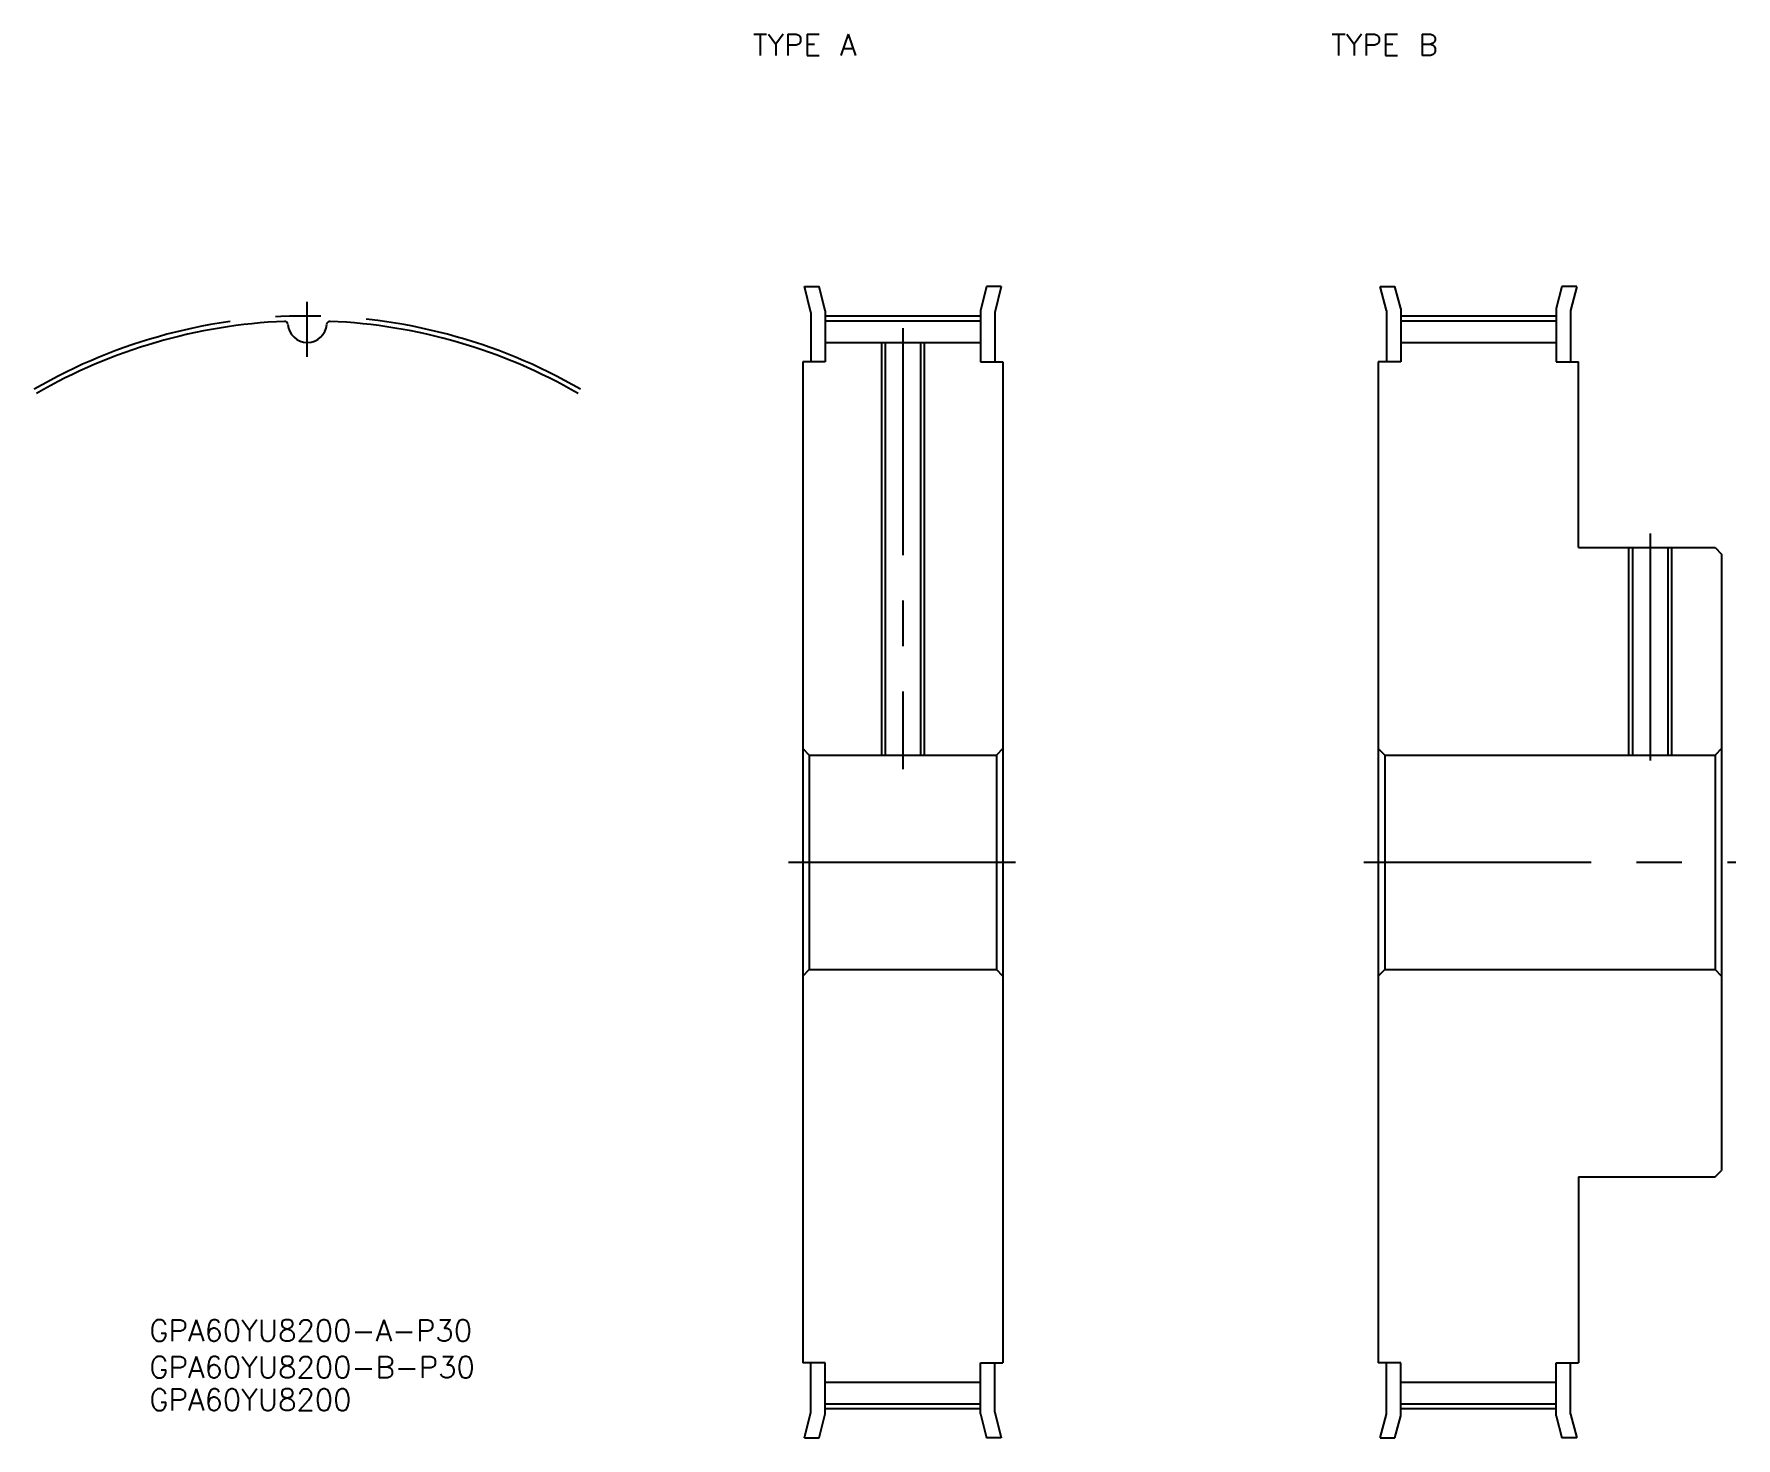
# Model space of a CAD drawing. Extents: x -38 to 200, y -80 to 116.
import ezdxf

# ---------------------------------------------------------------- set-up
doc = ezdxf.new("R2010")
doc.units = 0
doc.linetypes.add('CENTER', pattern=[50.8, 31.75, -6.35, 6.35, -6.35])
doc.layers.get('0').update_dxf_attribs({"linetype": 'CONTINUOUS'})
doc.layers.add('CENTER', color=1, linetype='CENTER')
doc.styles.get("Standard").update_dxf_attribs({"font": 'txt.shx', "height": 3, "bigfont": 'bigfont.shx'})

msp = doc.modelspace()

# ---------------------------------------------------------------- linework, layer by layer
at = {"color": 7, "linetype": 'CONTINUOUS'}
for p, q in [((70.4, 76.87), (69.5, 80.5)), ((69.5, 80.5), (71.56, 80.5)), ((72.4, 77.11), (71.56, 80.5)), ((94.94, 80.5), (94.1, 77.11)), ((97, 80.5), (94.94, 80.5)), ((97, 80.5), (96.1, 76.87)), ((150.86, 77.16), (149.96, 80.5)), ((149.96, 80.5), (152.03, 80.5)), ((152.86, 77.42), (152.03, 80.5)), ((175.39, 80.5), (174.56, 77.42)), ((177.46, 80.5), (175.39, 80.5)), ((177.46, 80.5), (176.56, 77.16)), ((70.4, 76.87), (70.4, 70)), ((72.4, 77.11), (72.4, 70)), ((94.1, 77.11), (94.1, 70)), ((96.1, 76.87), (96.1, 70)), ((150.86, 77.16), (150.86, 70)), ((152.86, 77.42), (152.86, 70)), ((174.56, 77.42), (174.56, 70)), ((176.56, 77.16), (176.56, 70)), ((72.4, 75.71), (94.1, 75.71)), ((152.86, 75.71), (174.56, 75.71)), ((72.4, 72.69), (94.1, 72.69)), ((80.79, 72.69), (80.79, 15)), ((85.71, 72.69), (85.71, 15)), ((152.86, 72.69), (174.56, 72.69)), ((69.25, 70), (69.25, -70)), ((72.4, 70), (69.25, 70)), ((94.1, 70), (97.25, 70)), ((97.25, 70), (97.25, -70)), ((149.71, 70), (149.71, -70)), ((152.86, 70), (149.71, 70)), ((174.56, 70), (177.71, 70)), ((177.71, 44), (177.71, 70)), ((177.71, 44), (196.8, 44)), ((185.25, 44), (185.25, 15)), ((190.17, 44), (190.17, 15)), ((196.8, 44), (197.71, 43.09)), ((197.71, 43.09), (197.71, -43.09)), ((69.25, 15.91), (70.15, 15)), ((70.15, 15), (96.34, 15)), ((70.15, 15), (70.15, -15)), ((97.25, 15.91), (96.34, 15)), ((96.34, 15), (96.34, -15)), ((149.71, 15.91), (150.62, 15)), ((150.62, 15), (196.8, 15)), ((150.62, 15), (150.62, -15)), ((197.71, 15.91), (196.8, 15)), ((196.8, 15), (196.8, -15)), ((69.25, -15.91), (70.15, -15)), ((70.15, -15), (96.34, -15)), ((97.25, -15.91), (96.34, -15)), ((149.71, -15.91), (150.62, -15)), ((150.62, -15), (196.8, -15)), ((197.71, -15.91), (196.8, -15)), ((177.71, -44), (196.8, -44)), ((177.71, -44), (177.71, -70)), ((196.8, -44), (197.71, -43.09)), ((72.4, -70), (69.25, -70)), ((70.4, -76.87), (70.4, -70)), ((72.4, -77.11), (72.4, -70)), ((94.1, -70), (97.25, -70)), ((94.1, -77.11), (94.1, -70)), ((96.1, -76.87), (96.1, -70)), ((152.86, -70), (149.71, -70)), ((150.86, -77.16), (150.86, -70)), ((152.86, -77.42), (152.86, -70)), ((174.56, -70), (177.71, -70)), ((174.56, -77.42), (174.56, -70)), ((176.56, -77.16), (176.56, -70)), ((72.4, -72.69), (94.1, -72.69)), ((152.86, -72.69), (174.56, -72.69)), ((72.4, -75.71), (94.1, -75.71)), ((152.86, -75.71), (174.56, -75.71)), ((69.5, -80.5), (70.4, -76.87)), ((71.56, -80.5), (72.4, -77.11)), ((94.1, -77.11), (94.94, -80.5)), ((96.1, -76.87), (97, -80.5)), ((149.96, -80.5), (150.86, -77.16)), ((152.03, -80.5), (152.86, -77.42)), ((174.56, -77.42), (175.39, -80.5)), ((176.56, -77.16), (177.46, -80.5)), ((69.5, -80.5), (71.56, -80.5)), ((97, -80.5), (94.94, -80.5)), ((149.96, -80.5), (152.03, -80.5)), ((177.46, -80.5), (175.39, -80.5))]:
    msp.add_line(p, q, dxfattribs=at)
at = {"color": 3, "linetype": 'CONTINUOUS'}
for p, q in [((80.25, 72.69), (80.25, 15)), ((86.25, 72.69), (86.25, 15)), ((184.71, 44), (184.71, 15)), ((190.71, 44), (190.71, 15))]:
    msp.add_line(p, q, dxfattribs=at)
at = {"color": 7, "linetype": 'CONTINUOUS'}
for centre, radius, start, end in [((0, 0), 75.71, 92.4092, 120), ((-3.16, 75.19), 0.453, 3.9334, 92.4092), ((0, 75.41), 2.72, 183.9334, 356.0666), ((3.16, 75.19), 0.453, 87.5908, 176.0666), ((0, 0), 75.71, 60, 87.5908)]:
    msp.add_arc(centre, radius, start, end, dxfattribs=at)
at = {"layer": 'CENTER', "color": 1, "linetype": 'CENTER'}
for p, q in [((0, 70.69), (0, 78.39)), ((72.4, 76.4), (94.1, 76.4)), ((152.86, 76.4), (174.56, 76.4)), ((83.25, 74.69), (83.25, 13)), ((187.71, 46), (187.71, 13)), ((67.25, 0), (99.25, 0)), ((147.71, 0), (199.71, 0)), ((72.4, -76.39), (94.1, -76.39)), ((152.86, -76.39), (174.56, -76.39))]:
    msp.add_line(p, q, dxfattribs=at)
msp.add_arc((0, 0), 76.39, 60, 120, dxfattribs=at)

# ---------------------------------------------------------------- texts
at = {"color": 7, "linetype": 'CONTINUOUS'}
for s, p in [('TYPE A', (62.28, 112.82)), ('TYPE B', (143.14, 112.82)), ('GPA60YU8200-A-P30', (-22.09, -66.98)), ('GPA60YU8200-B-P30', (-22.09, -72.11)), ('GPA60YU8200', (-22.09, -76.65))]:
    msp.add_text(s, height=3, dxfattribs=at).set_placement(p)

doc.saveas('drawing.dxf')
